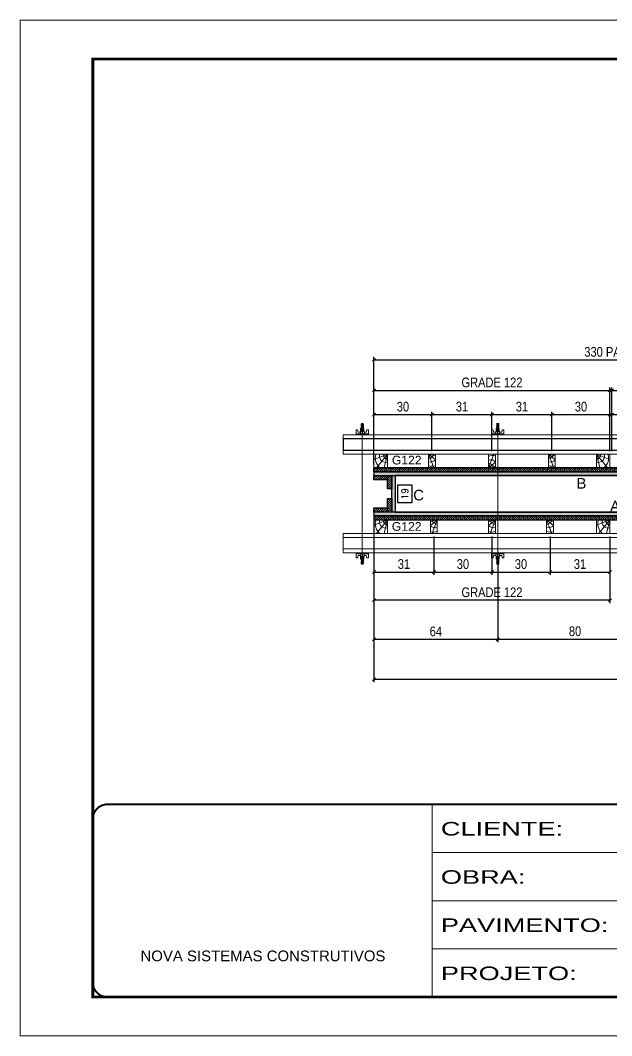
# Model space of a CAD drawing. Extents: x 28748 to 35002, y 14885 to 43501.
# Drawn here: x 33517 to 34128, y 28668 to 29718 of the extents above; entities that cross this region are included whole.
import ezdxf
from ezdxf.enums import TextEntityAlignment as Align

# ---------------------------------------------------------------- set-up
doc = ezdxf.new("R2010")
doc.units = 0
doc.linetypes.add('CONTINUO', pattern=[0])
doc.linetypes.add('DASHED', pattern=[0.75, 0.5, -0.25])
for name, color, linetype, lineweight in [('CONCRETO', 251, 'Continuous', 25), ('Folhas', 255, 'Continuous', 9), ('Hachura', 251, 'Continuous', 9), ('Madeira', 126, 'Continuous', 18), ('Perfil Metálico', 224, 'Continuous', 18), ('SARRAFO DE PRESSAO', 251, 'DASHED', 9), ('Texto Seção', 7, 'Continuous', 15)]:
    doc.layers.add(name, color=color, linetype=linetype, lineweight=lineweight)
for name, color, linetype in [('COTA', 241, 'Continuous'), ('MEIO_PONT', 93, 'Continuous'), ('Painéis', 200, 'Continuous'), ('SARRAFO', 251, 'Continuous'), ('TEXTO_GERAL', 7, 'Continuous')]:
    doc.layers.add(name, color=color, linetype=linetype)
doc.styles.add('ARIAL', font='arial.ttf')
doc.styles.add('COTA TECNICA 2X', font='techl___.ttf', dxfattribs={"height": 10})
doc.styles.add('ROMANS', font='romans.shx')
doc.styles.add('SANSSERIF', font='sas_____.pfb')
doc.styles.add('Tecnologia', font='')
doc.styles.get('Tecnologia').set_extended_font_data('Forgotten Futurist')
doc.dimstyles.new('Cota Seção interna', dxfattribs={"dimtxt": 7, "dimasz": 6, "dimexe": 0.18, "dimexo": 2, "dimgap": -4, "dimtad": 3, "dimdec": 1, "dimlfac": 0.5, "dimzin": 12, "dimdsep": 46, "dimtxsty": 'ROMANS', "dimblk": 'ARCHTICK', "dimcen": 0.09, "dimse1": 1, "dimse2": 1, "dimsd1": 1, "dimsd2": 1, "dimclrd": 180, "dimclre": 5, "dimclrt": 1, "dimadec": 0, "dimazin": 3, "dimtfac": 1, "dimtdec": 1, "dimtofl": 0, "dimtmove": 0, "dimatfit": 3, "dimldrblk": 'ARCHTICK', "dimfxl": 1, "dimtolj": 1, "dimtzin": 0, "dimarcsym": 0})
doc.dimstyles.new('SECAO PILAR', dxfattribs={"dimtxt": 10, "dimasz": 3, "dimexe": 3, "dimexo": 3, "dimgap": 3, "dimtad": 1, "dimdec": 1, "dimlfac": 0.5, "dimzin": 12, "dimdsep": 46, "dimtxsty": 'COTA TECNICA 2X', "dimblk1": 'OBLIQUE', "dimblk2": 'OBLIQUE', "dimsah": 1, "dimcen": 0.9, "dimclrd": 256, "dimclre": 256, "dimclrt": 256, "dimadec": 1, "dimazin": 3, "dimtfac": 1, "dimtdec": 1, "dimtmove": 0, "dimatfit": 3, "dimfxl": 1, "dimtolj": 1, "dimtzin": 12, "dimarcsym": 0})

# ---------------------------------------------------------------- blocks, each defined once
blk = doc.blocks.new('9999999999')
at = {"color": 30, "linetype": 'CONTINUO'}
for p, q in [((98564.6, 34230.2), (98564.6, 34429.4)), ((98564.6, 34379.6), (99584, 34379.6)), ((98564.6, 34329.8), (99488, 34329.8)), ((98564.6, 34280), (99488, 34280))]:
    blk.add_line(p, q, dxfattribs=at)
at = {"color": 30, "linetype": 'CONTINUO', "const_width": 2}
blk.add_lwpolyline([(99584, 34230.2), (99584, 34414.4, 0.414214), (99569, 34429.4), (98229, 34429.4, 0.414214), (98214, 34414.4), (98214, 34245.2, 0.414214), (98229, 34230.2), (99584, 34230.2)], format="xyb", dxfattribs=at)
at = {"layer": 'Folhas'}
blk.add_lwpolyline([(98139, 34190.2), (99624, 34190.2), (99624, 35240.2), (98139, 35240.2)], close=True, dxfattribs=at)
at = {"layer": 'Folhas', "color": 30, "const_width": 3}
blk.add_lwpolyline([(98214, 34230.2), (99584, 34230.2), (99584, 35200.2), (98214, 35200.2)], close=True, dxfattribs=at)
at = {"color": 7, "linetype": 'Continuous', "ltscale": 5, "style": 'ARIAL'}
blk.add_text('NOVA SISTEMAS CONSTRUTIVOS', height=11.059, dxfattribs=at).set_placement((98263.2, 34267.2))
at = {"layer": 'Folhas', "color": 7, "style": 'Tecnologia', "width": 1.5}
for s, p in [('CLIENTE:', (98573.7, 34397.2)), ('OBRA:', (98573.7, 34347.3)), ('PAVIMENTO:', (98573.7, 34297.5)), ('PROJETO:', (98573.7, 34247.7))]:
    blk.add_text(s, height=14, dxfattribs=at).set_placement(p)
blk = doc.blocks.new('*D1003')
at = {"layer": 'COTA', "color": 180, "lineweight": -2, "transparency": 16777216}
for p, q in [((33921.8, 29237.2), (33906.8, 29237.2)), ((33906.8, 29237.2), (33906.8, 29219.2)), ((33921.8, 29219.2), (33921.8, 29237.2)), ((33906.8, 29219.2), (33921.8, 29219.2))]:
    blk.add_line(p, q, dxfattribs=at)
at = {"layer": 'Defpoints', "color": 0, "transparency": 16777216}
for p in [(33904.8, 29247.2), (33925.8, 29247.2), (33904.8, 29209.2)]:
    blk.add_point(p, dxfattribs=at)
at = {"layer": 'COTA', "color": 1, "transparency": 16777216, "insert": (33914.3, 29228.2), "char_height": 7, "attachment_point": 5, "rotation": 90, "style": 'ROMANS'}
blk.add_mtext('\\A1;19', dxfattribs=at)
blk = doc.blocks.new('_ArchTick')
at = {"color": 0, "linetype": 'ByBlock', "const_width": 0.15}
blk.add_lwpolyline([(-0.5, -0.5), (0.5, 0.5)], dxfattribs=at)
blk = doc.blocks.new('*D1850')
at = {"layer": 'COTA', "color": 180, "lineweight": -2, "transparency": 16777216}
for p, q in [((34255.4, 29243.4), (34229.4, 29243.4)), ((34229.4, 29243.4), (34229.4, 29228.4)), ((34255.4, 29228.4), (34255.4, 29243.4)), ((34229.4, 29228.4), (34255.4, 29228.4))]:
    blk.add_line(p, q, dxfattribs=at)
at = {"layer": 'Defpoints', "color": 0, "transparency": 16777216}
for p in [(33904.4, 29224.4), (33904.4, 29209.2), (34580.4, 29209.2)]:
    blk.add_point(p, dxfattribs=at)
at = {"layer": 'COTA', "color": 1, "transparency": 16777216, "insert": (34242.4, 29235.9), "char_height": 7, "attachment_point": 5, "style": 'ROMANS'}
blk.add_mtext('\\A1;338', dxfattribs=at)
blk = doc.blocks.new('C')
at = {"layer": 'Hachura', "color": 0}
for p, q in [((0, 3.22), (0, -3.22)), ((0.45, 3.22), (0, 3.22)), ((0.46, 3.16), (0, 3.16)), ((0.46, 3.05), (0, 3.05)), ((0.46, 2.88), (0, 2.88)), ((0, 2.75), (0, -1.16)), ((0.46, 2.65), (0, 2.65)), ((0.46, 2.23), (0, 2.23)), ((0.46, 1.51), (0, 1.51)), ((0.39, 0.49), (0.17, 0.49)), ((0.45, -3.23), (0.45, 3.22)), ((0.45, 3.22), (2.58, 3.22)), ((1.74, 0.97), (0.45, 0.97)), ((1.45, 0.1), (0.45, 0.1)), ((1.35, 1.94), (1.35, 0.96)), ((2.58, 2.39), (1.47, 2.09)), ((1.74, -0.97), (1.74, 0.97)), ((1.74, 0.97), (1.74, 0.84)), ((1.74, 0.97), (1.74, 0.84)), ((1.74, 0.84), (3.35, 0.84)), ((3.35, 0.45), (1.74, 0.45)), ((2.58, 3.22), (2.58, 2.39)), ((3.32, 0.84), (3.32, -0.84)), ((3.35, 0.84), (3.35, -0.84)), ((3.68, 0.45), (3.35, 0.45)), ((3.84, -0.52), (3.35, 0.45)), ((3.35, 0.06), (3.67, -0.57)), ((3.68, 0.45), (4.16, -0.52)), ((3.72, 0.5), (4.25, -0.57)), ((4.37, -0.55), (3.83, 0.53)), ((4.15, 0.45), (3.93, 0.45)), ((4.42, -0.52), (3.93, 0.45)), ((4.15, 0.45), (4.26, 0.45)), ((4.26, 0.45), (4.74, -0.52)), ((4.3, 0.5), (4.83, -0.57)), ((4.95, -0.55), (4.41, 0.53)), ((4.51, 0.45), (4.84, 0.45)), ((5, -0.52), (4.51, 0.45)), ((4.84, 0.45), (5.32, -0.52)), ((4.88, 0.5), (5.41, -0.57)), ((5.53, -0.55), (4.99, 0.53)), ((5.58, -0.52), (5.09, 0.45)), ((5.42, 0.45), (5.09, 0.45)), ((5.58, -0.52), (5.09, 0.45)), ((5.42, 0.45), (5.74, -0.19)), ((5.46, 0.5), (5.74, -0.07)), ((5.74, 0.19), (5.57, 0.53)), ((5.74, 0.32), (5.68, 0.45)), ((5.68, 0.45), (5.74, 0.45)), ((5.74, 0.45), (5.9, 0.29)), ((5.74, 0.45), (5.74, -0.52)), ((5.9, -0.36), (5.9, 0.29)), ((0.45, 0), (0, 0)), ((0.46, -1.52), (0, -1.52)), ((0.46, -2.23), (0, -2.23)), ((0.46, -2.65), (0, -2.65)), ((0.46, -2.88), (0, -2.88)), ((0.46, -3.05), (0, -3.05)), ((0.46, -3.16), (0, -3.16)), ((0, -3.22), (2.57, -3.22)), ((0.08, -0.48), (0.29, -0.48)), ((0.29, -0.48), (0.4, -0.48)), ((0.45, 0), (0.45, -0.97)), ((0.45, -0.16), (1.45, -0.16)), ((0.45, -0.65), (0.45, -0.32)), ((0.45, -3.23), (0.45, -0.65)), ((0.45, -0.97), (1.74, -0.97)), ((1.35, -1.94), (1.35, -0.97)), ((2.58, -2.39), (1.47, -2.1)), ((3.35, -0.32), (1.74, -0.32)), ((3.35, -0.84), (1.74, -0.84)), ((2.58, -3.23), (2.58, -2.39)), ((3.35, -0.07), (3.58, -0.52)), ((3.35, -0.52), (3.58, -0.52)), ((3.84, -0.52), (4.16, -0.52)), ((4.42, -0.52), (4.74, -0.52)), ((4.63, -0.52), (4.74, -0.52)), ((5, -0.52), (5.32, -0.52)), ((5.58, -0.52), (5.74, -0.52)), ((5.74, -0.52), (5.9, -0.36)), ((5.74, -0.52), (5.74, -0.52))]:
    blk.add_line(p, q, dxfattribs=at)
for centre, radius, start, end in [((1.52, 1.94), 0.161, 104.7436, 180), ((1.44, -0.03), 0.129, 272.695, 87.305), ((3.81, 0.39), 0.143, 25.5688, 154.4312), ((4.39, 0.39), 0.143, 25.5688, 154.4312), ((4.97, 0.39), 0.143, 25.5688, 154.4312), ((5.55, 0.39), 0.143, 25.5688, 154.4312), ((0.17, -0.37), 0.174, 221.744, 317.8592), ((1.52, -1.94), 0.161, 180, 255.2564), ((3.71, -0.4), 0.174, 222.1408, 318.256), ((4.29, -0.4), 0.174, 222.1408, 318.256), ((4.87, -0.4), 0.174, 222.1408, 318.256), ((5.45, -0.4), 0.174, 222.1408, 318.256), ((5.61, -0.4), 0.174, 317.8592, 318.256)]:
    blk.add_arc(centre, radius, start, end, dxfattribs=at)
blk = doc.blocks.new('_Oblique')
at = {"color": 0, "linetype": 'ByBlock', "lineweight": -2}
blk.add_line((-0.5, -0.5), (0.5, 0.5), dxfattribs=at)
blk = doc.blocks.new('*D1851')
at = {"layer": 'COTA', "lineweight": -2, "transparency": 16777216}
for p, q in [((33882.4, 29258.2), (33882.4, 29369.7)), ((34542.4, 29258.2), (34542.4, 29369.7)), ((33882.4, 29366.7), (34542.4, 29366.7))]:
    blk.add_line(p, q, dxfattribs=at)
at = {"layer": 'Defpoints', "color": 0, "transparency": 16777216}
for p in [(34542.4, 29366.7), (33882.4, 29255.2), (34542.4, 29255.2)]:
    blk.add_point(p, dxfattribs=at)
at = {"layer": 'COTA', "lineweight": -2, "transparency": 16777216, "xscale": 3, "yscale": 3, "zscale": 3, "rotation": 180}
blk.add_blockref('_Oblique', (33882.4, 29366.7), dxfattribs=at)
at = {"layer": 'COTA', "lineweight": -2, "transparency": 16777216, "xscale": 3, "yscale": 3, "zscale": 3}
blk.add_blockref('_Oblique', (34542.4, 29366.7), dxfattribs=at)
at = {"layer": 'COTA', "transparency": 16777216, "insert": (34131.4, 29374.9), "char_height": 10, "attachment_point": 5, "style": 'COTA TECNICA 2X'}
blk.add_mtext('\\A1;330 PAINEL', dxfattribs=at)
blk = doc.blocks.new('PONTALETE')
at = {"layer": 'Madeira'}
for q in [(2.71, 7), (7, 5.76), (7, 1.74)]:
    blk.add_line((0, 0), q, dxfattribs=at)
blk.add_lwpolyline([(0, 0), (7, 0), (7, 7), (0, 7)], close=True, dxfattribs=at)
for centre, radius, start, end in [((2.04, 0.06), 6.23, 37.2818, 109.0913), ((1.09, 0.9), 3.19, 343.603, 109.9847), ((-0.21, -0.78), 3.09, 14.6322, 86.0383)]:
    blk.add_arc(centre, radius, start, end, dxfattribs=at)
blk = doc.blocks.new('MEIO PONTALETE')
at = {"layer": 'Madeira'}
for q in [(2.71, 7), (3.5, 2.88), (3.5, 0.87)]:
    blk.add_line((0, 0), q, dxfattribs=at)
blk.add_lwpolyline([(0, 0), (3.5, 0), (3.5, 7), (0, 7)], close=True, dxfattribs=at)
for centre, radius, start, end in [((2.04, 0.06), 6.23, 76.4499, 109.0913), ((1.09, 0.9), 3.19, 40.9063, 109.9847), ((-0.21, -0.78), 3.09, 14.6322, 86.0383)]:
    blk.add_arc(centre, radius, start, end, dxfattribs=at)
blk = doc.blocks.new('*D1854')
at = {"layer": 'COTA', "lineweight": -2, "transparency": 16777216}
for p, q in [((33882.4, 29272.2), (33882.4, 29313.1)), ((33882.4, 29310.1), (33942.4, 29310.1)), ((33942.4, 29272.2), (33942.4, 29313.1))]:
    blk.add_line(p, q, dxfattribs=at)
at = {"layer": 'Defpoints', "color": 0, "transparency": 16777216}
for p in [(33942.4, 29310.1), (33882.4, 29269.2), (33942.4, 29269.2)]:
    blk.add_point(p, dxfattribs=at)
at = {"layer": 'COTA', "lineweight": -2, "transparency": 16777216, "xscale": 3, "yscale": 3, "zscale": 3, "rotation": 180}
blk.add_blockref('_Oblique', (33882.4, 29310.1), dxfattribs=at)
at = {"layer": 'COTA', "lineweight": -2, "transparency": 16777216, "xscale": 3, "yscale": 3, "zscale": 3}
blk.add_blockref('_Oblique', (33942.4, 29310.1), dxfattribs=at)
at = {"layer": 'COTA', "transparency": 16777216, "insert": (33912.4, 29318.3), "char_height": 10, "attachment_point": 5, "style": 'COTA TECNICA 2X'}
blk.add_mtext('\\A1;30', dxfattribs=at)
blk = doc.blocks.new('*D1855')
at = {"layer": 'COTA', "lineweight": -2, "transparency": 16777216}
for p, q in [((33942.4, 29272.2), (33942.4, 29313.1)), ((33942.4, 29310.1), (34004.4, 29310.1)), ((34004.4, 29272.2), (34004.4, 29313.1))]:
    blk.add_line(p, q, dxfattribs=at)
at = {"layer": 'Defpoints', "color": 0, "transparency": 16777216}
for p in [(34004.4, 29310.1), (33942.4, 29269.2), (34004.4, 29269.2)]:
    blk.add_point(p, dxfattribs=at)
at = {"layer": 'COTA', "lineweight": -2, "transparency": 16777216, "xscale": 3, "yscale": 3, "zscale": 3, "rotation": 180}
blk.add_blockref('_Oblique', (33942.4, 29310.1), dxfattribs=at)
at = {"layer": 'COTA', "lineweight": -2, "transparency": 16777216, "xscale": 3, "yscale": 3, "zscale": 3}
blk.add_blockref('_Oblique', (34004.4, 29310.1), dxfattribs=at)
at = {"layer": 'COTA', "transparency": 16777216, "insert": (33973.4, 29318.3), "char_height": 10, "attachment_point": 5, "style": 'COTA TECNICA 2X'}
blk.add_mtext('\\A1;31', dxfattribs=at)
blk = doc.blocks.new('*D1856')
at = {"layer": 'COTA', "lineweight": -2, "transparency": 16777216}
for p, q in [((34004.4, 29272.2), (34004.4, 29313.1)), ((34004.4, 29310.1), (34066.4, 29310.1)), ((34066.4, 29272.2), (34066.4, 29313.1))]:
    blk.add_line(p, q, dxfattribs=at)
at = {"layer": 'Defpoints', "color": 0, "transparency": 16777216}
for p in [(34066.4, 29310.1), (34004.4, 29269.2), (34066.4, 29269.2)]:
    blk.add_point(p, dxfattribs=at)
at = {"layer": 'COTA', "lineweight": -2, "transparency": 16777216, "xscale": 3, "yscale": 3, "zscale": 3, "rotation": 180}
blk.add_blockref('_Oblique', (34004.4, 29310.1), dxfattribs=at)
at = {"layer": 'COTA', "lineweight": -2, "transparency": 16777216, "xscale": 3, "yscale": 3, "zscale": 3}
blk.add_blockref('_Oblique', (34066.4, 29310.1), dxfattribs=at)
at = {"layer": 'COTA', "transparency": 16777216, "insert": (34035.4, 29318.3), "char_height": 10, "attachment_point": 5, "style": 'COTA TECNICA 2X'}
blk.add_mtext('\\A1;31', dxfattribs=at)
blk = doc.blocks.new('*D1857')
at = {"layer": 'COTA', "lineweight": -2, "transparency": 16777216}
for p, q in [((34066.4, 29272.2), (34066.4, 29313.1)), ((34066.4, 29310.1), (34126.4, 29310.1)), ((34126.4, 29272.2), (34126.4, 29313.1))]:
    blk.add_line(p, q, dxfattribs=at)
at = {"layer": 'Defpoints', "color": 0, "transparency": 16777216}
for p in [(34126.4, 29310.1), (34066.4, 29269.2), (34126.4, 29269.2)]:
    blk.add_point(p, dxfattribs=at)
at = {"layer": 'COTA', "lineweight": -2, "transparency": 16777216, "xscale": 3, "yscale": 3, "zscale": 3, "rotation": 180}
blk.add_blockref('_Oblique', (34066.4, 29310.1), dxfattribs=at)
at = {"layer": 'COTA', "lineweight": -2, "transparency": 16777216, "xscale": 3, "yscale": 3, "zscale": 3}
blk.add_blockref('_Oblique', (34126.4, 29310.1), dxfattribs=at)
at = {"layer": 'COTA', "transparency": 16777216, "insert": (34096.4, 29318.3), "char_height": 10, "attachment_point": 5, "style": 'COTA TECNICA 2X'}
blk.add_mtext('\\A1;30', dxfattribs=at)
blk = doc.blocks.new('*D1858')
at = {"layer": 'COTA', "lineweight": -2, "transparency": 16777216}
for p, q in [((33882.4, 29272.2), (33882.4, 29338.2)), ((34126.4, 29272.2), (34126.4, 29338.2)), ((33882.4, 29335.2), (34126.4, 29335.2))]:
    blk.add_line(p, q, dxfattribs=at)
at = {"layer": 'Defpoints', "color": 0, "transparency": 16777216}
for p in [(34126.4, 29335.2), (33882.4, 29269.2), (34126.4, 29269.2)]:
    blk.add_point(p, dxfattribs=at)
at = {"layer": 'COTA', "lineweight": -2, "transparency": 16777216, "xscale": 3, "yscale": 3, "zscale": 3, "rotation": 180}
blk.add_blockref('_Oblique', (33882.4, 29335.2), dxfattribs=at)
at = {"layer": 'COTA', "lineweight": -2, "transparency": 16777216, "xscale": 3, "yscale": 3, "zscale": 3}
blk.add_blockref('_Oblique', (34126.4, 29335.2), dxfattribs=at)
at = {"layer": 'COTA', "transparency": 16777216, "insert": (34004.4, 29343.3), "char_height": 10, "attachment_point": 5, "style": 'COTA TECNICA 2X'}
blk.add_mtext('\\A1;GRADE 122', dxfattribs=at)
blk = doc.blocks.new('*D1015')
at = {"layer": 'COTA', "lineweight": -2, "transparency": 16777216}
for p, q in [((33882.4, 29184.2), (33882.4, 29144.3)), ((33944.4, 29184.2), (33944.4, 29144.3)), ((33882.4, 29147.3), (33944.4, 29147.3))]:
    blk.add_line(p, q, dxfattribs=at)
at = {"layer": 'Defpoints', "color": 0, "transparency": 16777216}
for p in [(33882.4, 29187.2), (33944.4, 29187.2), (33944.4, 29147.3)]:
    blk.add_point(p, dxfattribs=at)
at = {"layer": 'COTA', "lineweight": -2, "transparency": 16777216, "xscale": 3, "yscale": 3, "zscale": 3, "rotation": 180}
blk.add_blockref('_Oblique', (33882.4, 29147.3), dxfattribs=at)
at = {"layer": 'COTA', "lineweight": -2, "transparency": 16777216, "xscale": 3, "yscale": 3, "zscale": 3}
blk.add_blockref('_Oblique', (33944.4, 29147.3), dxfattribs=at)
at = {"layer": 'COTA', "transparency": 16777216, "insert": (33913.4, 29155.5), "char_height": 10, "attachment_point": 5, "style": 'COTA TECNICA 2X'}
blk.add_mtext('\\A1;31', dxfattribs=at)
blk = doc.blocks.new('*D1016')
at = {"layer": 'COTA', "lineweight": -2, "transparency": 16777216}
for p, q in [((33944.4, 29184.2), (33944.4, 29144.3)), ((34004.4, 29184.2), (34004.4, 29144.3)), ((33944.4, 29147.3), (34004.4, 29147.3))]:
    blk.add_line(p, q, dxfattribs=at)
at = {"layer": 'Defpoints', "color": 0, "transparency": 16777216}
for p in [(33944.4, 29187.2), (34004.4, 29187.2), (34004.4, 29147.3)]:
    blk.add_point(p, dxfattribs=at)
at = {"layer": 'COTA', "lineweight": -2, "transparency": 16777216, "xscale": 3, "yscale": 3, "zscale": 3, "rotation": 180}
blk.add_blockref('_Oblique', (33944.4, 29147.3), dxfattribs=at)
at = {"layer": 'COTA', "lineweight": -2, "transparency": 16777216, "xscale": 3, "yscale": 3, "zscale": 3}
blk.add_blockref('_Oblique', (34004.4, 29147.3), dxfattribs=at)
at = {"layer": 'COTA', "transparency": 16777216, "insert": (33974.4, 29155.5), "char_height": 10, "attachment_point": 5, "style": 'COTA TECNICA 2X'}
blk.add_mtext('\\A1;30', dxfattribs=at)
blk = doc.blocks.new('*D1017')
at = {"layer": 'COTA', "lineweight": -2, "transparency": 16777216}
for p, q in [((34004.4, 29184.2), (34004.4, 29144.3)), ((34064.4, 29184.2), (34064.4, 29144.3)), ((34004.4, 29147.3), (34064.4, 29147.3))]:
    blk.add_line(p, q, dxfattribs=at)
at = {"layer": 'Defpoints', "color": 0, "transparency": 16777216}
for p in [(34004.4, 29187.2), (34064.4, 29187.2), (34064.4, 29147.3)]:
    blk.add_point(p, dxfattribs=at)
at = {"layer": 'COTA', "lineweight": -2, "transparency": 16777216, "xscale": 3, "yscale": 3, "zscale": 3, "rotation": 180}
blk.add_blockref('_Oblique', (34004.4, 29147.3), dxfattribs=at)
at = {"layer": 'COTA', "lineweight": -2, "transparency": 16777216, "xscale": 3, "yscale": 3, "zscale": 3}
blk.add_blockref('_Oblique', (34064.4, 29147.3), dxfattribs=at)
at = {"layer": 'COTA', "transparency": 16777216, "insert": (34034.4, 29155.5), "char_height": 10, "attachment_point": 5, "style": 'COTA TECNICA 2X'}
blk.add_mtext('\\A1;30', dxfattribs=at)
blk = doc.blocks.new('*D1018')
at = {"layer": 'COTA', "lineweight": -2, "transparency": 16777216}
for p, q in [((34064.4, 29184.2), (34064.4, 29144.3)), ((34126.4, 29184.2), (34126.4, 29144.3)), ((34064.4, 29147.3), (34126.4, 29147.3))]:
    blk.add_line(p, q, dxfattribs=at)
at = {"layer": 'Defpoints', "color": 0, "transparency": 16777216}
for p in [(34064.4, 29187.2), (34126.4, 29187.2), (34126.4, 29147.3)]:
    blk.add_point(p, dxfattribs=at)
at = {"layer": 'COTA', "lineweight": -2, "transparency": 16777216, "xscale": 3, "yscale": 3, "zscale": 3, "rotation": 180}
blk.add_blockref('_Oblique', (34064.4, 29147.3), dxfattribs=at)
at = {"layer": 'COTA', "lineweight": -2, "transparency": 16777216, "xscale": 3, "yscale": 3, "zscale": 3}
blk.add_blockref('_Oblique', (34126.4, 29147.3), dxfattribs=at)
at = {"layer": 'COTA', "transparency": 16777216, "insert": (34095.4, 29155.5), "char_height": 10, "attachment_point": 5, "style": 'COTA TECNICA 2X'}
blk.add_mtext('\\A1;31', dxfattribs=at)
blk = doc.blocks.new('*D1019')
at = {"layer": 'COTA', "lineweight": -2, "transparency": 16777216}
for p, q in [((33882.4, 29184.2), (33882.4, 29115.2)), ((34126.4, 29184.2), (34126.4, 29115.2)), ((34126.4, 29118.2), (33882.4, 29118.2))]:
    blk.add_line(p, q, dxfattribs=at)
at = {"layer": 'Defpoints', "color": 0, "transparency": 16777216}
for p in [(33882.4, 29187.2), (34126.4, 29187.2), (33882.4, 29118.2)]:
    blk.add_point(p, dxfattribs=at)
at = {"layer": 'COTA', "lineweight": -2, "transparency": 16777216, "xscale": 3, "yscale": 3, "zscale": 3, "rotation": 180}
blk.add_blockref('_Oblique', (33882.4, 29118.2), dxfattribs=at)
at = {"layer": 'COTA', "lineweight": -2, "transparency": 16777216, "xscale": 3, "yscale": 3, "zscale": 3}
blk.add_blockref('_Oblique', (34126.4, 29118.2), dxfattribs=at)
at = {"layer": 'COTA', "transparency": 16777216, "insert": (34004.4, 29126.3), "char_height": 10, "attachment_point": 5, "style": 'COTA TECNICA 2X'}
blk.add_mtext('\\A1;GRADE 122', dxfattribs=at)
blk = doc.blocks.new('*D1022')
at = {"layer": 'COTA', "lineweight": -2, "transparency": 16777216}
for p, q in [((34128.4, 29272.2), (34128.4, 29338.2)), ((34288.4, 29272.2), (34288.4, 29338.2)), ((34128.4, 29335.2), (34288.4, 29335.2))]:
    blk.add_line(p, q, dxfattribs=at)
at = {"layer": 'Defpoints', "color": 0, "transparency": 16777216}
for p in [(34288.4, 29335.2), (34128.4, 29269.2), (34288.4, 29269.2)]:
    blk.add_point(p, dxfattribs=at)
at = {"layer": 'COTA', "lineweight": -2, "transparency": 16777216, "xscale": 3, "yscale": 3, "zscale": 3, "rotation": 180}
blk.add_blockref('_Oblique', (34128.4, 29335.2), dxfattribs=at)
at = {"layer": 'COTA', "lineweight": -2, "transparency": 16777216, "xscale": 3, "yscale": 3, "zscale": 3}
blk.add_blockref('_Oblique', (34288.4, 29335.2), dxfattribs=at)
at = {"layer": 'COTA', "transparency": 16777216, "insert": (34208.4, 29343.3), "char_height": 10, "attachment_point": 5, "style": 'COTA TECNICA 2X'}
blk.add_mtext('\\A1;GRADE 80', dxfattribs=at)
blk = doc.blocks.new('*D1024')
at = {"layer": 'COTA', "lineweight": -2, "transparency": 16777216}
for p, q in [((34128.4, 29272.2), (34128.4, 29313.1)), ((34128.4, 29310.1), (34182.4, 29310.1)), ((34182.4, 29272.2), (34182.4, 29313.1))]:
    blk.add_line(p, q, dxfattribs=at)
at = {"layer": 'Defpoints', "color": 0, "transparency": 16777216}
for p in [(34182.4, 29310.1), (34128.4, 29269.2), (34182.4, 29269.2)]:
    blk.add_point(p, dxfattribs=at)
at = {"layer": 'COTA', "lineweight": -2, "transparency": 16777216, "xscale": 3, "yscale": 3, "zscale": 3, "rotation": 180}
blk.add_blockref('_Oblique', (34128.4, 29310.1), dxfattribs=at)
at = {"layer": 'COTA', "lineweight": -2, "transparency": 16777216, "xscale": 3, "yscale": 3, "zscale": 3}
blk.add_blockref('_Oblique', (34182.4, 29310.1), dxfattribs=at)
at = {"layer": 'COTA', "transparency": 16777216, "insert": (34155.4, 29318.1), "char_height": 10, "attachment_point": 5, "style": 'COTA TECNICA 2X'}
blk.add_mtext('\\A1;27', dxfattribs=at)
blk = doc.blocks.new('*D1871')
at = {"layer": 'COTA', "lineweight": -2, "transparency": 16777216}
for p, q in [((33882.4, 29184.2), (33882.4, 29074.8)), ((34010.3, 29164.2), (34010.3, 29074.8)), ((33882.4, 29077.8), (34010.3, 29077.8))]:
    blk.add_line(p, q, dxfattribs=at)
at = {"layer": 'Defpoints', "color": 0, "transparency": 16777216}
for p in [(33882.4, 29187.2), (34010.3, 29167.2), (34010.3, 29077.8)]:
    blk.add_point(p, dxfattribs=at)
at = {"layer": 'COTA', "lineweight": -2, "transparency": 16777216, "xscale": 3, "yscale": 3, "zscale": 3, "rotation": 180}
blk.add_blockref('_Oblique', (33882.4, 29077.8), dxfattribs=at)
at = {"layer": 'COTA', "lineweight": -2, "transparency": 16777216, "xscale": 3, "yscale": 3, "zscale": 3}
blk.add_blockref('_Oblique', (34010.3, 29077.8), dxfattribs=at)
at = {"layer": 'COTA', "transparency": 16777216, "insert": (33946.4, 29085.9), "char_height": 10, "attachment_point": 5, "style": 'COTA TECNICA 2X'}
blk.add_mtext('\\A1;64', dxfattribs=at)
blk = doc.blocks.new('*D1872')
at = {"layer": 'COTA', "linetype": 'ByBlock', "lineweight": -2, "transparency": 16777216}
for p, q in [((34010.3, 29164.2), (34010.3, 29074.8)), ((34170.3, 29164.2), (34170.3, 29074.8)), ((34010.3, 29077.8), (34170.3, 29077.8))]:
    blk.add_line(p, q, dxfattribs=at)
at = {"layer": 'Defpoints', "color": 0, "linetype": 'ByBlock', "transparency": 16777216}
for p in [(34010.3, 29167.2), (34170.3, 29167.2), (34170.3, 29077.8)]:
    blk.add_point(p, dxfattribs=at)
at = {"layer": 'COTA', "linetype": 'ByBlock', "lineweight": -2, "transparency": 16777216, "xscale": 3, "yscale": 3, "zscale": 3, "rotation": 180}
blk.add_blockref('_Oblique', (34010.3, 29077.8), dxfattribs=at)
at = {"layer": 'COTA', "linetype": 'ByBlock', "lineweight": -2, "transparency": 16777216, "xscale": 3, "yscale": 3, "zscale": 3}
blk.add_blockref('_Oblique', (34170.3, 29077.8), dxfattribs=at)
at = {"layer": 'COTA', "linetype": 'ByBlock', "transparency": 16777216, "insert": (34090.3, 29086), "char_height": 10, "attachment_point": 5, "style": 'COTA TECNICA 2X'}
blk.add_mtext('\\A1;80', dxfattribs=at)
blk = doc.blocks.new('*D1875')
at = {"layer": 'COTA', "linetype": 'ByBlock', "lineweight": -2, "transparency": 16777216}
for p, q in [((33882.4, 29206.2), (33882.4, 29033.4)), ((34602.4, 29206.2), (34602.4, 29033.4)), ((33882.4, 29036.4), (34602.4, 29036.4))]:
    blk.add_line(p, q, dxfattribs=at)
at = {"layer": 'Defpoints', "color": 0, "linetype": 'ByBlock', "transparency": 16777216}
for p in [(33882.4, 29209.2), (34602.4, 29209.2), (34602.4, 29036.4)]:
    blk.add_point(p, dxfattribs=at)
at = {"layer": 'COTA', "linetype": 'ByBlock', "lineweight": -2, "transparency": 16777216, "xscale": 3, "yscale": 3, "zscale": 3, "rotation": 180}
blk.add_blockref('_Oblique', (33882.4, 29036.4), dxfattribs=at)
at = {"layer": 'COTA', "linetype": 'ByBlock', "lineweight": -2, "transparency": 16777216, "xscale": 3, "yscale": 3, "zscale": 3}
blk.add_blockref('_Oblique', (34602.4, 29036.4), dxfattribs=at)
at = {"layer": 'COTA', "linetype": 'ByBlock', "transparency": 16777216, "insert": (34242.4, 29044.6), "char_height": 10, "attachment_point": 5, "style": 'COTA TECNICA 2X'}
blk.add_mtext('\\A1;360 PAINEL', dxfattribs=at)

msp = doc.modelspace()

# ---------------------------------------------------------------- hatches: boundary and pattern name
at = {"layer": 'Hachura'}
h = msp.add_hatch(dxfattribs=at)
h.set_pattern_fill('ANSI31', color=256, scale=0.5, angle=360, style=0)
h.set_pattern_definition([(45, (44426.7782, 52254.4715), (-1.12253202, 1.12253202), [])])
h.paths.add_polyline_path([(33882.41, 29250.79), (33882.41, 29255.19), (34542.41, 29255.19), (34542.41, 29250.79)])
h = msp.add_hatch(color=256, dxfattribs=at)
h.dxf.hatch_style = 1
h.paths.add_polyline_path([(33882.41, 29247.19), (34542.41, 29247.19), (34542.41, 29250.79), (33882.41, 29250.79)])
h = msp.add_hatch(dxfattribs=at)
h.set_pattern_fill('ANSI31', color=256, scale=0.5, angle=180, style=0)
h.set_pattern_definition([(225, (25105.8745, 6578.8552), (1.12253202, -1.12253202), [])])
h.paths.add_polyline_path([(33896.41, 29242.79), (33896.41, 29247.19), (33882.41, 29247.19), (33882.41, 29242.79)])
h = msp.add_hatch(dxfattribs=at)
h.set_pattern_fill('ANSI31', color=256, scale=0.5, angle=90, style=0)
h.set_pattern_definition([(135, (12034.6182, 39101.6152), (-1.12253202, -1.12253202), [])])
h.paths.add_polyline_path([(33896.41, 29233.19), (33900.81, 29233.19), (33900.81, 29247.19), (33896.41, 29247.19)])
h = msp.add_hatch(color=256, dxfattribs=at)
h.dxf.hatch_style = 1
h.paths.add_polyline_path([(33904.41, 29209.19), (33900.81, 29209.19), (33900.81, 29247.19), (33904.41, 29247.19)])
h = msp.add_hatch(dxfattribs=at)
h.set_pattern_fill('ANSI31', color=256, scale=0.5, angle=90, style=0)
h.set_pattern_definition([(135, (12034.6182, 39125.6152), (-1.12253202, -1.12253202), [])])
h.paths.add_polyline_path([(33896.41, 29209.19), (33900.81, 29209.19), (33900.81, 29223.19), (33896.41, 29223.19)])
h = msp.add_hatch(dxfattribs=at)
h.set_pattern_fill('ANSI31', color=256, scale=0.5, angle=180, style=0)
h.set_pattern_definition([(225, (25105.8745, 6612.4552), (1.12253202, -1.12253202), [])])
h.paths.add_polyline_path([(33896.41, 29209.19), (33896.41, 29213.59), (33882.41, 29213.59), (33882.41, 29209.19)])
h = msp.add_hatch(color=256, dxfattribs=at)
h.dxf.hatch_style = 1
h.paths.add_polyline_path([(34602.41, 29205.59), (34602.41, 29209.19), (33882.41, 29209.19), (33882.41, 29205.59)])
h = msp.add_hatch(dxfattribs=at)
h.set_pattern_fill('ANSI31', color=256, scale=0.5, angle=270, style=0)
h.set_pattern_definition([(315, (26661.0366, 18280.7606), (1.12253202, 1.12253202), [])])
h.paths.add_polyline_path([(33882.41, 29201.19), (33882.41, 29205.59), (34602.41, 29205.59), (34602.41, 29201.19)])

# ---------------------------------------------------------------- linework, layer by layer
at = {"layer": 'CONCRETO', "color": 2}
msp.add_lwpolyline([(34580.41, 29447.19), (34542.41, 29447.19), (34542.41, 29247.19), (33904.41, 29247.19), (33904.41, 29209.19), (34580.41, 29209.19)], close=True, dxfattribs=at)
at = {"layer": 'Hachura'}
for p, q in [((33870.33, 29156.39), (33870.34, 29296.19)), ((34010.33, 29156.38), (34010.34, 29296.18))]:
    msp.add_line(p, q, dxfattribs=at)
at = {"layer": 'Madeira'}
for points in [[(33882.41, 29255.19), (33882.41, 29269.19), (34126.41, 29269.19), (34126.41, 29255.19)], [(34602.41, 29201.19), (34602.41, 29187.19), (33882.41, 29187.19), (33882.41, 29201.19)], [(33882.41, 29187.19), (33882.41, 29201.19), (34126.41, 29201.19), (34126.41, 29187.19)]]:
    msp.add_lwpolyline(points, close=True, dxfattribs=at)
at = {"layer": 'Painéis'}
for points in [[(33882.41, 29247.19), (34542.41, 29247.19), (34542.41, 29250.79), (33882.41, 29250.79)], [(33904.41, 29209.19), (33900.81, 29209.19), (33900.81, 29247.19), (33904.41, 29247.19)], [(34602.41, 29205.59), (34602.41, 29209.19), (33882.41, 29209.19), (33882.41, 29205.59)]]:
    msp.add_lwpolyline(points, close=True, dxfattribs=at)
at = {"layer": 'Perfil Metálico'}
for points in [[(33850.48, 29289.19), (33850.48, 29269.19), (34534.41, 29269.19), (34534.41, 29289.19)], [(33850.48, 29187.19), (33850.48, 29167.19), (34640.73, 29167.19), (34640.73, 29187.19)], [(34640.73, 29171.19), (34640.73, 29183.19), (33850.48, 29183.19), (33850.48, 29171.19)]]:
    msp.add_lwpolyline(points, close=True, dxfattribs=at)
at = {"layer": 'SARRAFO'}
for points in [[(34534.41, 29273.19), (34534.41, 29285.19), (33850.48, 29285.19), (33850.48, 29273.19)], [(34542.41, 29255.19), (33882.41, 29255.19), (33882.41, 29250.79), (34542.41, 29250.79)], [(34542.41, 29255.19), (34542.41, 29250.79), (33882.41, 29250.79), (33882.41, 29255.19)], [(33882.41, 29247.19), (33896.41, 29247.19), (33896.41, 29242.79), (33882.41, 29242.79)], [(33900.81, 29247.19), (33900.81, 29233.19), (33896.41, 29233.19), (33896.41, 29247.19)], [(33900.81, 29223.19), (33900.81, 29209.19), (33896.41, 29209.19), (33896.41, 29223.19)], [(33882.41, 29213.59), (33896.41, 29213.59), (33896.41, 29209.19), (33882.41, 29209.19)], [(34602.41, 29205.59), (33882.41, 29205.59), (33882.41, 29201.19), (34602.41, 29201.19)], [(34602.41, 29205.59), (33882.41, 29205.59), (33882.41, 29201.19), (34602.41, 29201.19)]]:
    msp.add_lwpolyline(points, close=True, dxfattribs=at)

# ---------------------------------------------------------------- block references
at = {"layer": 'Hachura', "linetype": 'Continuous', "yscale": 2, "zscale": 2}
for p, xscale, rotation in [((33870.33, 29289.19), 2, 90.00000000000001), ((34010.32, 29289.18), 2, 90.00000000000001), ((33870.33, 29167.19), -2, 90), ((34010.32, 29167.18), -2, 90)]:
    msp.add_blockref('C', p, dxfattribs=dict(at, xscale=xscale, rotation=rotation))
at = {"layer": 'Madeira'}
for name, p, xscale, yscale, zscale, rotation in [('PONTALETE', (33896.41, 29269.19), -2, 2, 2, 90), ('MEIO PONTALETE', (33938.91, 29269.19), -1.999999997962732, 1.999999997962732, 1.999999997962732, 180), ('MEIO PONTALETE', (34062.91, 29269.19), -1.999999997962732, 1.999999997962732, 1.999999997962732, 180), ('PONTALETE', (34112.41, 29269.19), 2, 2, 2, 270)]:
    msp.add_blockref(name, p, dxfattribs=dict(at, xscale=xscale, yscale=yscale, zscale=zscale, rotation=rotation))
at = {"layer": 'Madeira', "xscale": 1.999999997962732, "yscale": 1.999999997962732, "zscale": 1.999999997962732}
msp.add_blockref('MEIO PONTALETE', (34000.91, 29255.19), dxfattribs=at)
at = {"layer": 'MEIO_PONT'}
for name, p, xscale, yscale, zscale, rotation in [('PONTALETE', (33896.41, 29201.19), -2, 2, 2, 90), ('MEIO PONTALETE', (33947.91, 29201.19), 1.999999997962732, 1.999999997962732, 1.999999997962732, 180), ('MEIO PONTALETE', (34007.91, 29201.19), 1.999999997962732, 1.999999997962732, 1.999999997962732, 180), ('MEIO PONTALETE', (34060.91, 29201.19), -1.999999997962732, 1.999999997962732, 1.999999997962732, 180), ('PONTALETE', (34126.41, 29201.19), -2, 2, 2, 90)]:
    msp.add_blockref(name, p, dxfattribs=dict(at, xscale=xscale, yscale=yscale, zscale=zscale, rotation=rotation))
at = {"layer": 'SARRAFO DE PRESSAO', "color": 6, "linetype": 'ByBlock'}
msp.add_blockref('9999999999', (-64622.14, -5522.36), dxfattribs=at)

# ---------------------------------------------------------------- texts
at = {"layer": 'Texto Seção', "color": 0, "linetype": 'Continuous', "style": 'SANSSERIF'}
msp.add_text('G122', height=9, dxfattribs=at).set_placement((33900.88, 29194.45), align=Align.MIDDLE_LEFT)
at = {"layer": 'TEXTO_GERAL', "color": 0, "linetype": 'Continuous', "style": 'SANSSERIF'}
msp.add_text('G122', height=9, dxfattribs=at).set_placement((33900.91, 29263.07), align=Align.MIDDLE_LEFT)
at = {"layer": 'TEXTO_GERAL', "style": 'ARIAL'}
for s, p in [('B', (34096.89, 29239.05)), ('C', (33928.57, 29226.87)), ('A', (34131.69, 29215.54))]:
    msp.add_text(s, height=11, dxfattribs=at).set_placement(p, align=Align.MIDDLE_CENTER)

# ---------------------------------------------------------------- dimensions: what is measured, and where the dimension line sits
at = {"layer": 'COTA'}
dim = msp.add_linear_dim(base=(34542.41, 29366.68), p1=(33882.41, 29255.19), p2=(34542.41, 29255.19), text='<> PAINEL', dimstyle='SECAO PILAR', dxfattribs=at)
dim.commit()
dim.dimension.update_dxf_attribs({"geometry": '*D1851', "text_midpoint": (34131.41, 29366.68), "dimtype": 160})
for base, p1, p2, picture, middle in [((34126.41, 29335.18), (33882.41, 29269.19), (34126.41, 29269.19), '*D1858', (34004.41, 29343.28)), ((34288.41, 29335.18), (34128.41, 29269.19), (34288.41, 29269.19), '*D1022', (34208.41, 29343.31))]:
    dim = msp.add_linear_dim(base=base, p1=p1, p2=p2, text='GRADE <>', dimstyle='SECAO PILAR', dxfattribs=at)
    dim.commit()
    dim.dimension.update_dxf_attribs({"geometry": picture, "text_midpoint": middle})
for base, p1, p2, picture, middle in [((33942.41, 29310.06), (33882.41, 29269.19), (33942.41, 29269.19), '*D1854', (33912.41, 29318.28)), ((34004.41, 29310.06), (33942.41, 29269.19), (34004.41, 29269.19), '*D1855', (33973.41, 29318.28)), ((34066.41, 29310.06), (34004.41, 29269.19), (34066.41, 29269.19), '*D1856', (34035.41, 29318.28)), ((34126.41, 29310.06), (34066.41, 29269.19), (34126.41, 29269.19), '*D1857', (34096.41, 29318.28)), ((34182.41, 29310.06), (34128.41, 29269.19), (34182.41, 29269.19), '*D1024', (34155.41, 29318.13)), ((34010.33, 29077.83), (33882.41, 29187.19), (34010.33, 29167.19), '*D1871', (33946.37, 29085.93))]:
    dim = msp.add_linear_dim(base=base, p1=p1, p2=p2, dimstyle='SECAO PILAR', dxfattribs=at)
    dim.commit()
    dim.dimension.update_dxf_attribs({"geometry": picture, "text_midpoint": middle})
for base, p1, p2, angle, picture, middle in [((33904.41, 29224.36), (34580.41, 29209.19), (33904.41, 29209.19), 180, '*D1850', (34242.41, 29224.36)), ((33925.82, 29247.19), (33904.81, 29209.19), (33904.81, 29247.19), 90, '*D1003', (33925.82, 29228.19))]:
    dim = msp.add_linear_dim(base=base, p1=p1, p2=p2, angle=angle, dimstyle='Cota Seção interna', dxfattribs=at)
    dim.commit()
    dim.dimension.update_dxf_attribs({"geometry": picture, "text_midpoint": middle, "dimtype": 160})
at = {"layer": 'COTA', "linetype": 'ByBlock'}
dim = msp.add_linear_dim(base=(34602.41, 29036.4), p1=(33882.41, 29209.19), p2=(34602.41, 29209.19), text='<> PAINEL', dimstyle='SECAO PILAR', override={"dimtmove": 1}, dxfattribs=at)
dim.commit()
dim.dimension.update_dxf_attribs({"geometry": '*D1875', "text_midpoint": (34242.41, 29044.62)})
at = {"layer": 'COTA'}
for base, p1, p2, picture, middle in [((33944.41, 29147.31), (33882.41, 29187.19), (33944.41, 29187.19), '*D1015', (33913.41, 29155.53)), ((34004.41, 29147.31), (33944.41, 29187.19), (34004.41, 29187.19), '*D1016', (33974.41, 29155.53)), ((34064.41, 29147.31), (34004.41, 29187.19), (34064.41, 29187.19), '*D1017', (34034.41, 29155.53)), ((34126.41, 29147.31), (34064.41, 29187.19), (34126.41, 29187.19), '*D1018', (34095.41, 29155.53))]:
    dim = msp.add_linear_dim(base=base, p1=p1, p2=p2, angle=180, dimstyle='SECAO PILAR', dxfattribs=at)
    dim.commit()
    dim.dimension.update_dxf_attribs({"geometry": picture, "text_midpoint": middle})
dim = msp.add_linear_dim(base=(33882.41, 29118.19), p1=(34126.41, 29187.19), p2=(33882.41, 29187.19), angle=180, text='GRADE <>', dimstyle='SECAO PILAR', dxfattribs=at)
dim.commit()
dim.dimension.update_dxf_attribs({"geometry": '*D1019', "text_midpoint": (34004.41, 29126.29)})
at = {"layer": 'COTA', "linetype": 'ByBlock'}
dim = msp.add_linear_dim(base=(34170.33, 29077.83), p1=(34010.33, 29167.19), p2=(34170.33, 29167.19), dimstyle='SECAO PILAR', override={"dimtmove": 1}, dxfattribs=at)
dim.commit()
dim.dimension.update_dxf_attribs({"geometry": '*D1872', "text_midpoint": (34090.33, 29085.96)})

doc.saveas('drawing.dxf')
